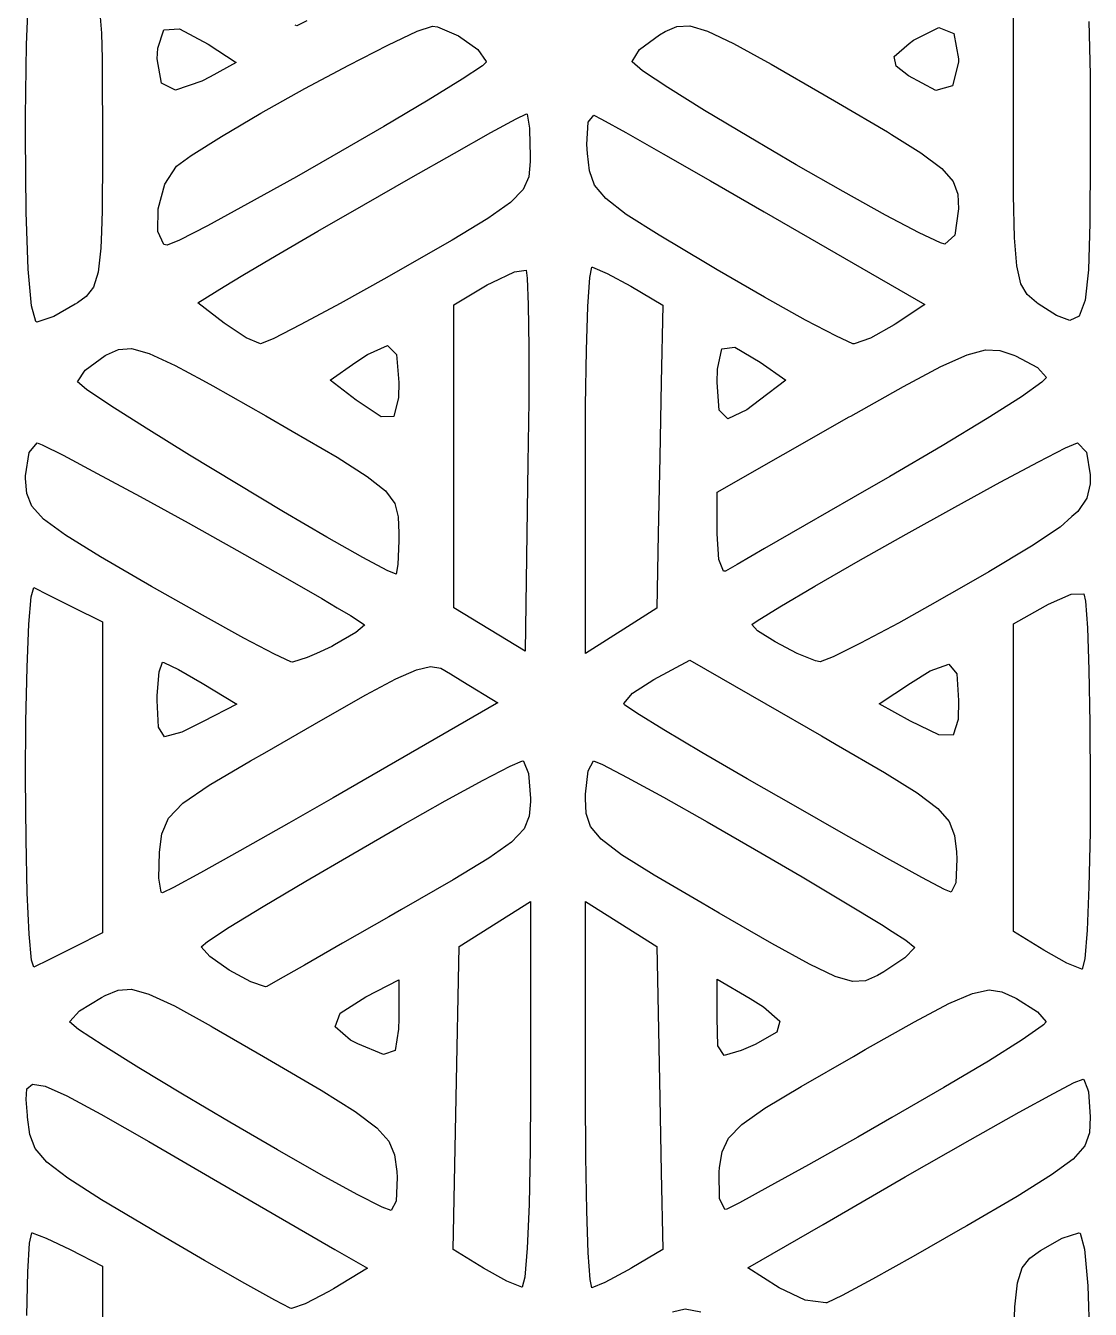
# Model space of a CAD drawing. Header units: millimetres. Extents: x 38 to 487, y 14 to 137.
# Drawn here: x 59.94 to 68.23, y 73.95 to 83.95 of the extents above; entities that cross this region are included whole.
import ezdxf

# ---------------------------------------------------------------- set-up
doc = ezdxf.new("R2010")
doc.units = ezdxf.units.MM
doc.layers.add('BLACK', color=20, linetype='Continuous')

msp = doc.modelspace()

# ---------------------------------------------------------------- linework, layer by layer
at = {"layer": 'BLACK', "linetype": 'Continuous'}
for p, q in [((67.632, 83.105), (67.632, 84.289)), ((59.942, 83.807), (59.96, 84.216)), ((60.509, 84.112), (60.526, 83.895)), ((62.048, 83.952), (62.036, 83.957)), ((62.127, 83.991), (62.048, 83.952)), ((62.985, 83.909), (63.104, 83.949)), ((63.104, 83.949), (63.145, 83.943)), ((64.917, 83.907), (65.009, 83.947)), ((65.009, 83.947), (65.11, 83.951)), ((65.11, 83.951), (65.248, 83.91)), ((68.22, 83.985), (68.228, 83.573)), ((60.526, 83.895), (60.53, 83.695)), ((60.964, 83.778), (61.011, 83.921)), ((61.011, 83.921), (61.135, 83.929)), ((61.135, 83.929), (61.356, 83.809)), ((62.756, 83.802), (62.985, 83.909)), ((63.145, 83.943), (63.307, 83.874)), ((63.307, 83.874), (63.459, 83.767)), ((64.717, 83.766), (64.873, 83.881)), ((64.873, 83.881), (64.917, 83.907)), ((65.248, 83.91), (65.449, 83.814)), ((66.852, 83.839), (67.05, 83.94)), ((67.05, 83.94), (67.166, 83.892)), ((67.166, 83.892), (67.204, 83.695)), ((59.935, 83.245), (59.942, 83.807)), ((60.961, 83.695), (60.964, 83.778)), ((61.356, 83.809), (61.574, 83.666)), ((62.453, 83.646), (62.756, 83.802)), ((63.459, 83.767), (63.524, 83.674)), ((64.66, 83.674), (64.717, 83.766)), ((65.449, 83.814), (65.634, 83.712)), ((66.701, 83.712), (66.819, 83.815)), ((66.819, 83.815), (66.852, 83.839)), ((60.53, 83.695), (60.532, 83.566)), ((60.993, 83.505), (60.961, 83.695)), ((61.574, 83.666), (61.374, 83.555)), ((62.111, 83.462), (62.453, 83.646)), ((63.526, 83.671), (63.494, 83.641)), ((63.524, 83.674), (63.526, 83.671)), ((64.661, 83.67), (64.66, 83.674)), ((64.74, 83.602), (64.661, 83.67)), ((65.634, 83.712), (65.743, 83.652)), ((65.743, 83.652), (66.156, 83.413)), ((66.718, 83.638), (66.701, 83.712)), ((67.204, 83.669), (67.156, 83.484)), ((67.204, 83.695), (67.204, 83.669)), ((60.532, 83.566), (60.533, 83.096)), ((61.374, 83.555), (61.309, 83.52)), ((63.494, 83.641), (63.337, 83.537)), ((64.939, 83.471), (64.74, 83.602)), ((66.814, 83.561), (66.718, 83.638)), ((67.026, 83.448), (66.814, 83.561)), ((68.228, 83.573), (68.23, 83.096)), ((61.102, 83.449), (60.993, 83.505)), ((61.309, 83.52), (61.102, 83.449)), ((61.768, 83.27), (62.111, 83.462)), ((63.337, 83.537), (63.072, 83.373)), ((65.225, 83.292), (64.939, 83.471)), ((67.156, 83.484), (67.026, 83.448)), ((63.072, 83.373), (62.725, 83.167)), ((66.156, 83.413), (66.268, 83.349)), ((66.268, 83.349), (66.649, 83.125)), ((61.46, 83.089), (61.768, 83.27)), ((63.757, 83.227), (63.837, 83.267)), ((63.837, 83.267), (63.843, 83.262)), ((63.843, 83.262), (63.86, 83.153)), ((64.319, 83.2), (64.362, 83.255)), ((64.362, 83.255), (64.421, 83.224)), ((65.569, 83.086), (65.225, 83.292)), ((59.935, 83.096), (59.935, 83.245)), ((62.725, 83.167), (62.32, 82.932)), ((63.56, 83.119), (63.757, 83.227)), ((63.86, 83.153), (63.864, 83.027)), ((64.308, 83.027), (64.319, 83.2)), ((64.421, 83.224), (64.611, 83.119)), ((59.94, 82.5), (59.935, 83.096)), ((60.533, 83.096), (60.533, 82.934)), ((61.224, 82.94), (61.46, 83.089)), ((63.276, 82.959), (63.56, 83.119)), ((64.611, 83.119), (64.903, 82.953)), ((65.939, 82.869), (65.569, 83.086)), ((66.649, 83.125), (66.681, 83.105)), ((66.681, 83.105), (66.91, 82.961)), ((67.633, 82.632), (67.632, 83.105)), ((68.23, 83.096), (68.23, 82.925)), ((62.936, 82.766), (63.276, 82.959)), ((63.864, 83.027), (63.866, 82.947)), ((63.866, 82.947), (63.866, 82.895)), ((64.312, 82.957), (64.308, 83.027)), ((64.328, 82.821), (64.312, 82.957)), ((64.903, 82.953), (65.272, 82.743)), ((66.91, 82.961), (67.073, 82.839)), ((60.533, 82.934), (60.531, 82.511)), ((61.02, 82.717), (61.111, 82.857)), ((61.111, 82.857), (61.224, 82.94)), ((62.32, 82.932), (62.045, 82.775)), ((63.866, 82.895), (63.855, 82.776)), ((66.304, 82.66), (65.939, 82.869)), ((68.23, 82.925), (68.227, 82.414)), ((62.045, 82.775), (61.664, 82.563)), ((62.571, 82.557), (62.936, 82.766)), ((63.855, 82.776), (63.811, 82.676)), ((64.368, 82.711), (64.328, 82.821)), ((67.073, 82.839), (67.161, 82.738)), ((60.968, 82.526), (61.02, 82.717)), ((63.811, 82.676), (63.713, 82.574)), ((64.456, 82.605), (64.368, 82.711)), ((65.272, 82.743), (65.69, 82.502)), ((66.634, 82.476), (66.304, 82.66)), ((67.161, 82.738), (67.197, 82.639)), ((61.664, 82.563), (61.352, 82.394)), ((62.211, 82.35), (62.571, 82.557)), ((63.713, 82.574), (63.536, 82.449)), ((64.615, 82.481), (64.456, 82.605)), ((67.197, 82.639), (67.204, 82.524)), ((67.64, 82.3), (67.633, 82.632)), ((59.955, 82.055), (59.94, 82.5)), ((60.531, 82.511), (60.526, 82.348)), ((60.964, 82.348), (60.968, 82.526)), ((63.536, 82.449), (63.257, 82.281)), ((64.87, 82.319), (64.615, 82.481)), ((65.69, 82.502), (66.942, 81.779)), ((66.897, 82.337), (66.634, 82.476)), ((67.204, 82.524), (67.175, 82.32)), ((60.526, 82.348), (60.522, 82.22)), ((61.013, 82.247), (60.964, 82.348)), ((61.352, 82.394), (61.134, 82.282)), ((61.886, 82.161), (62.211, 82.35)), ((68.227, 82.414), (68.215, 82.05)), ((61.037, 82.241), (61.013, 82.247)), ((61.134, 82.282), (61.037, 82.241)), ((63.257, 82.281), (62.852, 82.049)), ((65.245, 82.096), (64.87, 82.319)), ((67.063, 82.259), (66.897, 82.337)), ((67.097, 82.249), (67.063, 82.259)), ((67.175, 82.32), (67.097, 82.249)), ((67.657, 82.08), (67.64, 82.3)), ((60.522, 82.22), (60.501, 82.032)), ((61.628, 82.009), (61.886, 82.161)), ((59.98, 81.769), (59.955, 82.055)), ((62.852, 82.049), (62.75, 81.991)), ((63.743, 82.035), (63.834, 82.048)), ((63.834, 82.048), (63.843, 81.985)), ((64.331, 81.989), (64.347, 82.07)), ((64.347, 82.07), (64.352, 82.07)), ((64.352, 82.07), (64.465, 82.022)), ((65.322, 82.05), (65.245, 82.096)), ((65.693, 81.837), (65.322, 82.05)), ((67.689, 81.942), (67.657, 82.08)), ((68.215, 82.05), (68.189, 81.814)), ((60.501, 82.032), (60.464, 81.915)), ((61.482, 81.921), (61.628, 82.009)), ((62.75, 81.991), (62.385, 81.787)), ((63.532, 81.932), (63.569, 81.952)), ((63.569, 81.952), (63.743, 82.035)), ((63.843, 81.985), (63.851, 81.776)), ((64.316, 81.764), (64.331, 81.989)), ((64.465, 82.022), (64.649, 81.922)), ((60.464, 81.915), (60.406, 81.842)), ((61.276, 81.792), (61.482, 81.921)), ((63.27, 81.777), (63.532, 81.932)), ((64.649, 81.922), (64.899, 81.774)), ((67.739, 81.857), (67.689, 81.942)), ((67.812, 81.794), (67.739, 81.857)), ((60.014, 81.647), (59.98, 81.769)), ((60.322, 81.781), (60.154, 81.686)), ((60.338, 81.792), (60.322, 81.781)), ((60.406, 81.842), (60.338, 81.792)), ((61.482, 81.633), (61.276, 81.792)), ((62.385, 81.787), (62.079, 81.623)), ((63.27, 79.416), (63.27, 81.777)), ((63.851, 81.776), (63.855, 81.446)), ((64.305, 81.423), (64.316, 81.764)), ((64.899, 81.774), (64.887, 81.172)), ((66.012, 81.658), (65.693, 81.837)), ((66.942, 81.779), (66.71, 81.626)), ((67.824, 81.786), (67.812, 81.794)), ((67.966, 81.693), (67.824, 81.786)), ((68.189, 81.814), (68.143, 81.689)), ((60.023, 81.642), (60.014, 81.647)), ((60.154, 81.686), (60.023, 81.642)), ((66.252, 81.532), (66.012, 81.658)), ((68.07, 81.654), (67.966, 81.693)), ((68.143, 81.689), (68.07, 81.654)), ((61.652, 81.52), (61.482, 81.633)), ((62.079, 81.623), (61.863, 81.513)), ((66.703, 81.621), (66.517, 81.516)), ((66.71, 81.626), (66.703, 81.621)), ((61.764, 81.473), (61.652, 81.52)), ((61.863, 81.513), (61.764, 81.473)), ((62.598, 81.391), (62.754, 81.459)), ((62.754, 81.459), (62.825, 81.391)), ((63.855, 81.446), (63.855, 81.026)), ((65.36, 81.434), (65.46, 81.448)), ((65.46, 81.448), (65.657, 81.33)), ((66.381, 81.474), (66.252, 81.532)), ((66.391, 81.472), (66.381, 81.474)), ((66.517, 81.516), (66.391, 81.472)), ((60.398, 81.267), (60.554, 81.381)), ((60.554, 81.381), (60.566, 81.388)), ((60.566, 81.388), (60.659, 81.429)), ((60.659, 81.429), (60.761, 81.436)), ((60.761, 81.436), (60.898, 81.397)), ((60.898, 81.397), (61.1, 81.304)), ((62.508, 81.33), (62.598, 81.391)), ((62.825, 81.391), (62.842, 81.172)), ((64.298, 80.993), (64.305, 81.423)), ((65.325, 81.276), (65.36, 81.434)), ((67.066, 81.297), (67.27, 81.388)), ((67.27, 81.388), (67.413, 81.426)), ((67.413, 81.426), (67.525, 81.421)), ((67.525, 81.421), (67.635, 81.384)), ((67.635, 81.384), (67.647, 81.379)), ((67.647, 81.379), (67.818, 81.288)), ((60.34, 81.176), (60.398, 81.267)), ((61.1, 81.304), (61.312, 81.19)), ((62.307, 81.19), (62.508, 81.33)), ((65.322, 81.172), (65.325, 81.276)), ((65.657, 81.33), (65.858, 81.19)), ((66.774, 81.141), (67.066, 81.297)), ((67.818, 81.288), (67.888, 81.211)), ((60.409, 81.118), (60.34, 81.176)), ((61.312, 81.19), (61.393, 81.145)), ((61.393, 81.145), (61.806, 80.911)), ((62.511, 81.033), (62.307, 81.19)), ((62.842, 81.172), (62.84, 81.055)), ((64.887, 81.172), (64.876, 80.593)), ((65.339, 80.955), (65.322, 81.172)), ((65.858, 81.19), (65.654, 81.033)), ((67.853, 81.174), (67.693, 81.061)), ((67.859, 81.18), (67.853, 81.174)), ((67.888, 81.211), (67.859, 81.18)), ((60.598, 80.991), (60.409, 81.118)), ((62.84, 81.055), (62.804, 80.907)), ((66.364, 80.91), (66.774, 81.141)), ((67.693, 81.061), (67.426, 80.891)), ((60.875, 80.815), (60.598, 80.991)), ((62.704, 80.904), (62.511, 81.033)), ((63.855, 81.026), (63.849, 80.543)), ((64.296, 80.565), (64.298, 80.993)), ((65.406, 80.888), (65.339, 80.955)), ((65.554, 80.959), (65.406, 80.888)), ((65.654, 81.033), (65.554, 80.959)), ((61.806, 80.911), (62.012, 80.792)), ((62.804, 80.907), (62.704, 80.904)), ((65.322, 80.318), (66.352, 80.903)), ((66.352, 80.903), (66.364, 80.91)), ((67.426, 80.891), (67.077, 80.678)), ((61.211, 80.606), (60.875, 80.815)), ((62.012, 80.792), (62.362, 80.589)), ((59.963, 80.627), (60.024, 80.702)), ((60.024, 80.702), (60.063, 80.687)), ((60.063, 80.687), (60.228, 80.604)), ((67.077, 80.678), (66.669, 80.439)), ((67.826, 80.553), (68.037, 80.662)), ((68.037, 80.662), (68.13, 80.702)), ((68.13, 80.702), (68.2, 80.628)), ((59.935, 80.445), (59.963, 80.627)), ((60.228, 80.604), (60.493, 80.463)), ((61.578, 80.384), (61.211, 80.606)), ((62.362, 80.589), (62.596, 80.44)), ((64.296, 79.06), (64.296, 80.565)), ((64.876, 80.593), (64.864, 79.991)), ((67.529, 80.394), (67.826, 80.553)), ((68.2, 80.628), (68.23, 80.451)), ((59.935, 80.424), (59.935, 80.445)), ((60.493, 80.463), (60.827, 80.282)), ((63.849, 80.543), (63.826, 79.078)), ((68.23, 80.451), (68.228, 80.381)), ((59.943, 80.307), (59.935, 80.424)), ((61.945, 80.164), (61.578, 80.384)), ((62.596, 80.44), (62.738, 80.327)), ((66.669, 80.439), (66.383, 80.274)), ((67.175, 80.2), (67.529, 80.394)), ((68.228, 80.381), (68.202, 80.271)), ((59.982, 80.208), (59.943, 80.307)), ((60.827, 80.282), (61.2, 80.077)), ((62.738, 80.327), (62.811, 80.229)), ((65.322, 79.991), (65.322, 80.318)), ((66.383, 80.274), (66.003, 80.056)), ((68.202, 80.271), (68.132, 80.165)), ((60.075, 80.106), (59.982, 80.208)), ((62.283, 79.966), (61.945, 80.164)), ((62.811, 80.229), (62.838, 80.125)), ((66.796, 79.989), (67.175, 80.2)), ((68.132, 80.165), (68.087, 80.126)), ((60.246, 79.981), (60.075, 80.106)), ((61.2, 80.077), (61.58, 79.865)), ((62.838, 80.125), (62.842, 79.996)), ((66.003, 80.056), (65.693, 79.877)), ((67.995, 80.045), (67.772, 79.895)), ((68.087, 80.126), (67.995, 80.045)), ((60.519, 79.813), (60.246, 79.981)), ((62.562, 79.807), (62.283, 79.966)), ((62.842, 79.996), (62.842, 79.938)), ((64.864, 79.991), (64.852, 79.412)), ((65.337, 79.793), (65.322, 79.991)), ((66.422, 79.778), (66.796, 79.989)), ((61.58, 79.865), (61.938, 79.662)), ((62.842, 79.938), (62.835, 79.752)), ((65.693, 79.877), (65.479, 79.754)), ((67.772, 79.895), (67.44, 79.696)), ((60.916, 79.582), (60.519, 79.813)), ((62.752, 79.706), (62.562, 79.807)), ((62.835, 79.752), (62.821, 79.677)), ((65.373, 79.701), (65.337, 79.793)), ((65.479, 79.754), (65.387, 79.701)), ((66.083, 79.584), (66.422, 79.778)), ((61.938, 79.662), (62.243, 79.487)), ((62.821, 79.677), (62.752, 79.706)), ((65.387, 79.701), (65.373, 79.701)), ((67.44, 79.696), (67.282, 79.606)), ((59.978, 79.502), (59.999, 79.573)), ((59.999, 79.573), (60.111, 79.517)), ((60.94, 79.569), (60.916, 79.582)), ((61.313, 79.357), (60.94, 79.569)), ((65.811, 79.424), (66.083, 79.584)), ((67.282, 79.606), (66.98, 79.433)), ((59.96, 79.287), (59.978, 79.502)), ((60.111, 79.517), (60.298, 79.424)), ((62.243, 79.487), (62.363, 79.416)), ((67.882, 79.432), (67.904, 79.445)), ((67.904, 79.445), (68.082, 79.521)), ((68.082, 79.521), (68.181, 79.525)), ((68.181, 79.525), (68.193, 79.466)), ((68.193, 79.466), (68.208, 79.26)), ((60.298, 79.424), (60.533, 79.306)), ((61.634, 79.18), (61.313, 79.357)), ((62.363, 79.416), (62.465, 79.356)), ((62.465, 79.356), (62.572, 79.285)), ((63.548, 79.247), (63.27, 79.416)), ((64.852, 79.412), (64.652, 79.285)), ((65.635, 79.315), (65.811, 79.424)), ((66.98, 79.433), (66.735, 79.297)), ((67.633, 79.291), (67.882, 79.432)), ((59.946, 78.954), (59.96, 79.287)), ((60.533, 79.306), (60.533, 76.881)), ((62.574, 79.281), (62.507, 79.222)), ((62.572, 79.285), (62.574, 79.281)), ((63.826, 79.078), (63.548, 79.247)), ((64.652, 79.285), (64.296, 79.06)), ((65.593, 79.285), (65.635, 79.315)), ((65.636, 79.235), (65.593, 79.285)), ((66.735, 79.297), (66.441, 79.14)), ((67.632, 78.092), (67.633, 79.291)), ((68.208, 79.26), (68.22, 78.933)), ((61.873, 79.054), (61.634, 79.18)), ((62.507, 79.222), (62.341, 79.126)), ((65.774, 79.149), (65.636, 79.235)), ((65.945, 79.06), (65.774, 79.149)), ((62.001, 78.994), (61.873, 79.054)), ((62.2, 79.06), (62.129, 79.027)), ((62.321, 79.115), (62.2, 79.06)), ((62.341, 79.126), (62.321, 79.115)), ((66.089, 79.002), (65.945, 79.06)), ((66.441, 79.14), (66.226, 79.033)), ((59.937, 78.529), (59.946, 78.954)), ((60.975, 78.916), (61.002, 78.991)), ((61.002, 78.991), (61.011, 78.989)), ((61.011, 78.989), (61.125, 78.935)), ((62.013, 78.991), (62.001, 78.994)), ((62.129, 79.027), (62.013, 78.991)), ((62.98, 78.933), (63.089, 78.957)), ((63.089, 78.957), (63.17, 78.944)), ((63.17, 78.944), (63.246, 78.902)), ((64.83, 78.857), (65.109, 79.007)), ((65.109, 79.007), (65.703, 78.666)), ((66.125, 78.995), (66.089, 79.002)), ((66.226, 79.033), (66.125, 78.995)), ((66.983, 78.924), (67.127, 78.976)), ((67.127, 78.976), (67.19, 78.902)), ((60.961, 78.731), (60.975, 78.916)), ((61.125, 78.935), (61.311, 78.828)), ((62.585, 78.737), (62.82, 78.862)), ((62.82, 78.862), (62.98, 78.933)), ((63.246, 78.902), (63.342, 78.841)), ((64.663, 78.749), (64.83, 78.857)), ((66.83, 78.828), (66.983, 78.924)), ((67.19, 78.902), (67.204, 78.692)), ((68.22, 78.933), (68.227, 78.515)), ((61.311, 78.828), (61.58, 78.664)), ((63.342, 78.841), (63.614, 78.675)), ((64.597, 78.669), (64.663, 78.749)), ((66.584, 78.666), (66.83, 78.828)), ((60.961, 78.692), (60.961, 78.731)), ((60.969, 78.486), (60.961, 78.692)), ((61.58, 78.664), (61.317, 78.528)), ((62.253, 78.548), (62.585, 78.737)), ((63.603, 78.669), (62.332, 77.935)), ((63.614, 78.675), (63.603, 78.669)), ((64.601, 78.658), (64.597, 78.669)), ((64.696, 78.593), (64.601, 78.658)), ((65.703, 78.666), (66.135, 78.418)), ((66.83, 78.533), (66.584, 78.666)), ((67.204, 78.692), (67.2, 78.544)), ((61.799, 78.286), (62.253, 78.548)), ((64.907, 78.464), (64.696, 78.593)), ((67.2, 78.544), (67.161, 78.424)), ((59.935, 78.093), (59.937, 78.529)), ((61.018, 78.409), (60.969, 78.486)), ((61.151, 78.445), (61.018, 78.409)), ((61.317, 78.528), (61.151, 78.445)), ((65.204, 78.288), (64.907, 78.464)), ((67.05, 78.425), (66.83, 78.533)), ((68.227, 78.515), (68.23, 78.036)), ((66.135, 78.418), (66.251, 78.351)), ((66.251, 78.351), (66.626, 78.133)), ((67.161, 78.424), (67.05, 78.425)), ((61.688, 78.222), (61.799, 78.286)), ((65.557, 78.083), (65.204, 78.288)), ((61.364, 78.032), (61.688, 78.222)), ((63.499, 78.071), (63.709, 78.181)), ((63.709, 78.181), (63.806, 78.222)), ((63.806, 78.222), (63.813, 78.22)), ((63.813, 78.22), (63.853, 78.124)), ((64.297, 77.962), (64.317, 78.146)), ((64.317, 78.146), (64.359, 78.222)), ((64.359, 78.222), (64.43, 78.193)), ((64.43, 78.193), (64.623, 78.094)), ((59.938, 77.609), (59.935, 78.093)), ((63.204, 77.91), (63.499, 78.071)), ((63.853, 78.124), (63.869, 77.93)), ((64.623, 78.094), (64.904, 77.94)), ((65.935, 77.866), (65.557, 78.083)), ((66.626, 78.133), (66.882, 77.974)), ((67.632, 76.893), (67.632, 78.092)), ((61.161, 77.893), (61.364, 78.032)), ((64.296, 77.93), (64.297, 77.962)), ((66.882, 77.974), (67.042, 77.852)), ((68.23, 78.036), (68.228, 77.667)), ((61.048, 77.777), (61.161, 77.893)), ((62.332, 77.935), (61.985, 77.736)), ((62.856, 77.713), (63.204, 77.91)), ((63.869, 77.907), (63.859, 77.791)), ((63.869, 77.93), (63.869, 77.929)), ((63.869, 77.929), (63.869, 77.907)), ((64.302, 77.811), (64.296, 77.93)), ((64.904, 77.94), (65.245, 77.748)), ((66.308, 77.653), (65.935, 77.866)), ((67.042, 77.852), (67.13, 77.749)), ((60.996, 77.654), (61.048, 77.777)), ((63.859, 77.791), (63.818, 77.692)), ((64.336, 77.711), (64.302, 77.811)), ((65.245, 77.748), (65.615, 77.535)), ((67.13, 77.749), (67.171, 77.642)), ((60.977, 77.512), (60.996, 77.654)), ((61.985, 77.736), (61.605, 77.52)), ((62.484, 77.499), (62.856, 77.713)), ((63.818, 77.692), (63.721, 77.59)), ((64.42, 77.611), (64.336, 77.711)), ((66.646, 77.464), (66.308, 77.653)), ((68.228, 77.667), (68.219, 77.241)), ((59.948, 77.193), (59.938, 77.609)), ((63.721, 77.59), (63.545, 77.464)), ((64.578, 77.491), (64.42, 77.611)), ((67.171, 77.642), (67.188, 77.513)), ((60.972, 77.308), (60.977, 77.512)), ((61.605, 77.52), (61.297, 77.349)), ((62.117, 77.285), (62.484, 77.499)), ((63.545, 77.464), (63.267, 77.295)), ((64.832, 77.332), (64.578, 77.491)), ((65.615, 77.535), (65.984, 77.319)), ((66.918, 77.314), (66.646, 77.464)), ((67.191, 77.456), (67.183, 77.272)), ((67.188, 77.513), (67.191, 77.456)), ((61.297, 77.349), (61.088, 77.236)), ((60.992, 77.2), (60.972, 77.308)), ((61.786, 77.088), (62.117, 77.285)), ((63.267, 77.295), (62.864, 77.063)), ((65.205, 77.113), (64.832, 77.332)), ((65.984, 77.319), (66.324, 77.117)), ((67.095, 77.221), (66.918, 77.314)), ((67.183, 77.272), (67.145, 77.2)), ((59.962, 76.871), (59.948, 77.193)), ((61.001, 77.195), (60.992, 77.2)), ((61.088, 77.236), (61.001, 77.195)), ((67.145, 77.2), (67.095, 77.221)), ((68.219, 77.241), (68.205, 76.902)), ((61.521, 76.925), (61.786, 77.088)), ((62.864, 77.063), (62.766, 77.007)), ((63.313, 76.775), (63.869, 77.127)), ((63.869, 77.127), (63.869, 75.622)), ((64.296, 75.622), (64.296, 77.127)), ((64.296, 77.127), (64.852, 76.775)), ((65.338, 77.036), (65.205, 77.113)), ((66.324, 77.117), (66.603, 76.946)), ((62.766, 77.007), (62.405, 76.801)), ((65.75, 76.799), (65.338, 77.036)), ((66.603, 76.946), (66.686, 76.893)), ((59.98, 76.67), (59.962, 76.871)), ((60.533, 76.881), (60.319, 76.773)), ((61.351, 76.814), (61.521, 76.925)), ((66.686, 76.893), (66.792, 76.825)), ((67.867, 76.747), (67.632, 76.893)), ((68.205, 76.902), (68.187, 76.679)), ((60.298, 76.763), (60.115, 76.671)), ((60.319, 76.773), (60.298, 76.763)), ((61.303, 76.773), (61.351, 76.814)), ((61.369, 76.697), (61.303, 76.773)), ((62.405, 76.801), (62.108, 76.631)), ((63.289, 75.595), (63.313, 76.775)), ((64.852, 76.775), (64.857, 76.521)), ((66.042, 76.638), (65.75, 76.799)), ((66.861, 76.765), (66.786, 76.688)), ((66.792, 76.825), (66.862, 76.769)), ((66.862, 76.769), (66.861, 76.765)), ((68.048, 76.645), (67.867, 76.747)), ((59.999, 76.614), (59.98, 76.67)), ((60.115, 76.671), (59.999, 76.614)), ((61.521, 76.591), (61.369, 76.697)), ((66.786, 76.688), (66.621, 76.577)), ((68.164, 76.599), (68.048, 76.645)), ((68.187, 76.679), (68.166, 76.599)), ((61.689, 76.499), (61.521, 76.591)), ((62.108, 76.631), (61.901, 76.513)), ((66.242, 76.542), (66.042, 76.638)), ((66.378, 76.502), (66.242, 76.542)), ((66.572, 76.549), (66.479, 76.508)), ((66.621, 76.577), (66.572, 76.549)), ((68.166, 76.599), (68.164, 76.599)), ((60.656, 76.435), (60.76, 76.442)), ((60.76, 76.442), (60.896, 76.404)), ((61.804, 76.461), (61.689, 76.499)), ((61.814, 76.464), (61.804, 76.461)), ((61.901, 76.513), (61.814, 76.464)), ((62.586, 76.383), (62.842, 76.515)), ((62.842, 76.515), (62.842, 76.214)), ((64.857, 76.521), (64.876, 75.594)), ((65.322, 76.217), (65.322, 76.521)), ((65.322, 76.521), (65.579, 76.369)), ((66.479, 76.508), (66.378, 76.502)), ((60.355, 76.274), (60.525, 76.379)), ((60.525, 76.379), (60.555, 76.394)), ((60.555, 76.394), (60.656, 76.435)), ((60.896, 76.404), (61.094, 76.312)), ((62.385, 76.255), (62.586, 76.383)), ((65.579, 76.369), (65.684, 76.304)), ((67.128, 76.331), (67.312, 76.41)), ((67.312, 76.41), (67.441, 76.437)), ((67.441, 76.437), (67.542, 76.422)), ((67.542, 76.422), (67.645, 76.376)), ((67.645, 76.376), (67.656, 76.37)), ((67.656, 76.37), (67.82, 76.266)), ((60.279, 76.192), (60.355, 76.274)), ((61.094, 76.312), (61.381, 76.154)), ((62.347, 76.149), (62.385, 76.255)), ((65.684, 76.304), (65.812, 76.194)), ((66.86, 76.188), (67.128, 76.331)), ((67.82, 76.266), (67.887, 76.188)), ((60.278, 76.188), (60.279, 76.192)), ((60.348, 76.129), (60.278, 76.188)), ((61.381, 76.154), (61.389, 76.149)), ((61.389, 76.149), (61.787, 75.919)), ((62.467, 76.045), (62.347, 76.149)), ((62.842, 76.214), (62.841, 76.131)), ((65.329, 76.001), (65.322, 76.217)), ((65.812, 76.194), (65.788, 76.107)), ((66.477, 75.973), (66.86, 76.188)), ((67.856, 76.156), (67.7, 76.049)), ((67.866, 76.166), (67.856, 76.156)), ((67.887, 76.188), (67.866, 76.166)), ((60.538, 76.004), (60.348, 76.129)), ((62.522, 76.017), (62.467, 76.045)), ((62.841, 76.131), (62.815, 75.965)), ((65.788, 76.107), (65.618, 76.012)), ((67.7, 76.049), (67.436, 75.883)), ((60.817, 75.83), (60.538, 76.004)), ((62.722, 75.935), (62.522, 76.017)), ((62.815, 75.965), (62.722, 75.935)), ((65.378, 75.927), (65.329, 76.001)), ((65.511, 75.964), (65.378, 75.927)), ((65.618, 76.012), (65.511, 75.964)), ((66.384, 75.919), (66.477, 75.973)), ((61.787, 75.919), (61.85, 75.883)), ((61.85, 75.883), (62.237, 75.655)), ((65.977, 75.685), (66.384, 75.919)), ((67.436, 75.883), (67.09, 75.676)), ((61.157, 75.625), (60.817, 75.83)), ((59.939, 75.582), (59.945, 75.666)), ((59.945, 75.666), (59.988, 75.703)), ((59.988, 75.703), (60.086, 75.687)), ((60.086, 75.687), (60.257, 75.611)), ((62.237, 75.655), (62.503, 75.489)), ((65.695, 75.515), (65.977, 75.685)), ((67.09, 75.676), (66.685, 75.442)), ((67.943, 75.631), (68.105, 75.715)), ((68.105, 75.715), (68.174, 75.741)), ((68.174, 75.741), (68.181, 75.74)), ((68.181, 75.74), (68.208, 75.666)), ((68.208, 75.666), (68.216, 75.644)), ((68.216, 75.644), (68.23, 75.449)), ((59.949, 75.457), (59.939, 75.582)), ((60.257, 75.611), (60.52, 75.469)), ((61.526, 75.406), (61.157, 75.625)), ((63.265, 74.415), (63.289, 75.595)), ((63.869, 75.622), (63.866, 75.193)), ((64.299, 75.136), (64.296, 75.622)), ((64.876, 75.594), (64.887, 75.017)), ((67.676, 75.485), (67.943, 75.631)), ((59.95, 75.444), (59.949, 75.457)), ((59.967, 75.311), (59.95, 75.444)), ((60.52, 75.469), (60.894, 75.255)), ((62.503, 75.489), (62.671, 75.363)), ((65.515, 75.387), (65.695, 75.515)), ((66.685, 75.442), (66.418, 75.29)), ((67.295, 75.269), (67.676, 75.485)), ((68.23, 75.446), (68.223, 75.323)), ((68.23, 75.449), (68.23, 75.446)), ((61.897, 75.191), (61.526, 75.406)), ((62.671, 75.363), (62.765, 75.257)), ((65.411, 75.281), (65.515, 75.387)), ((60.01, 75.202), (59.967, 75.311)), ((60.894, 75.255), (61.398, 74.963)), ((62.765, 75.257), (62.808, 75.151)), ((65.362, 75.176), (65.411, 75.281)), ((66.418, 75.29), (66.035, 75.075)), ((66.788, 74.979), (67.295, 75.269)), ((68.223, 75.323), (68.187, 75.221)), ((60.101, 75.095), (60.01, 75.202)), ((62.237, 74.997), (61.897, 75.191)), ((62.808, 75.151), (62.826, 75.023)), ((63.866, 75.193), (63.857, 74.764)), ((65.341, 75.053), (65.362, 75.176)), ((68.187, 75.221), (68.097, 75.119)), ((60.265, 74.969), (60.101, 75.095)), ((64.307, 74.715), (64.299, 75.136)), ((65.338, 75.017), (65.341, 75.053)), ((66.035, 75.075), (65.719, 74.899)), ((68.097, 75.119), (67.929, 74.995)), ((60.527, 74.802), (60.265, 74.969)), ((61.398, 74.963), (62.343, 74.415)), ((62.519, 74.843), (62.237, 74.997)), ((62.829, 74.975), (62.822, 74.79)), ((62.826, 75.023), (62.829, 74.975)), ((64.887, 75.017), (64.899, 74.413)), ((65.34, 74.811), (65.338, 75.017)), ((66.148, 74.609), (66.788, 74.979)), ((67.929, 74.995), (67.661, 74.828)), ((62.713, 74.744), (62.519, 74.843)), ((65.719, 74.899), (65.497, 74.778)), ((60.909, 74.574), (60.527, 74.802)), ((62.783, 74.717), (62.713, 74.744)), ((62.822, 74.79), (62.783, 74.717)), ((63.857, 74.764), (63.843, 74.423)), ((65.383, 74.726), (65.34, 74.811)), ((65.497, 74.778), (65.397, 74.727)), ((67.661, 74.828), (67.268, 74.598)), ((64.318, 74.387), (64.307, 74.715)), ((65.397, 74.727), (65.383, 74.726)), ((59.966, 74.463), (59.982, 74.544)), ((59.982, 74.544), (59.985, 74.544)), ((59.985, 74.544), (60.095, 74.503)), ((60.961, 74.543), (60.909, 74.574)), ((61.328, 74.328), (60.961, 74.543)), ((65.562, 74.27), (66.148, 74.609)), ((67.217, 74.569), (66.849, 74.359)), ((67.268, 74.598), (67.217, 74.569)), ((68.011, 74.501), (68.142, 74.544)), ((68.142, 74.544), (68.151, 74.54)), ((59.953, 74.239), (59.966, 74.463)), ((60.095, 74.503), (60.281, 74.414)), ((67.842, 74.406), (68.011, 74.501)), ((68.151, 74.54), (68.185, 74.417)), ((60.281, 74.414), (60.533, 74.283)), ((62.343, 74.415), (62.598, 74.268)), ((63.503, 74.268), (63.265, 74.415)), ((63.843, 74.423), (63.825, 74.199)), ((64.333, 74.179), (64.318, 74.387)), ((64.899, 74.413), (64.658, 74.27)), ((66.849, 74.359), (66.532, 74.182)), ((67.7, 74.271), (67.758, 74.345)), ((67.758, 74.345), (67.842, 74.406)), ((68.185, 74.417), (68.21, 74.131)), ((60.533, 74.283), (60.533, 73.098)), ((61.643, 74.148), (61.328, 74.328)), ((62.598, 74.268), (62.333, 74.106)), ((63.685, 74.166), (63.503, 74.268)), ((64.628, 74.252), (64.448, 74.156)), ((64.649, 74.265), (64.628, 74.252)), ((64.658, 74.27), (64.649, 74.265)), ((65.806, 74.114), (65.562, 74.27)), ((67.663, 74.155), (67.7, 74.271)), ((59.943, 73.899), (59.953, 74.239)), ((61.876, 74.018), (61.643, 74.148)), ((63.802, 74.119), (63.685, 74.166)), ((63.825, 74.199), (63.804, 74.119)), ((64.347, 74.116), (64.333, 74.179)), ((64.448, 74.156), (64.347, 74.116)), ((66.532, 74.182), (66.297, 74.056)), ((67.643, 73.966), (67.663, 74.155)), ((62.298, 74.086), (62.114, 73.989)), ((62.333, 74.106), (62.298, 74.086)), ((63.804, 74.119), (63.802, 74.119)), ((66.009, 74.018), (65.806, 74.114)), ((66.297, 74.056), (66.178, 73.999)), ((68.21, 74.131), (68.225, 73.687)), ((61.997, 73.957), (61.876, 74.018)), ((62.006, 73.954), (61.997, 73.957)), ((62.114, 73.989), (62.006, 73.954)), ((64.975, 73.929), (65.073, 73.95)), ((65.073, 73.95), (65.196, 73.927)), ((66.17, 73.997), (66.009, 74.018)), ((66.178, 73.999), (66.17, 73.997)), ((67.634, 73.675), (67.643, 73.966))]:
    msp.add_line(p, q, dxfattribs=at)

doc.saveas('drawing.dxf')
